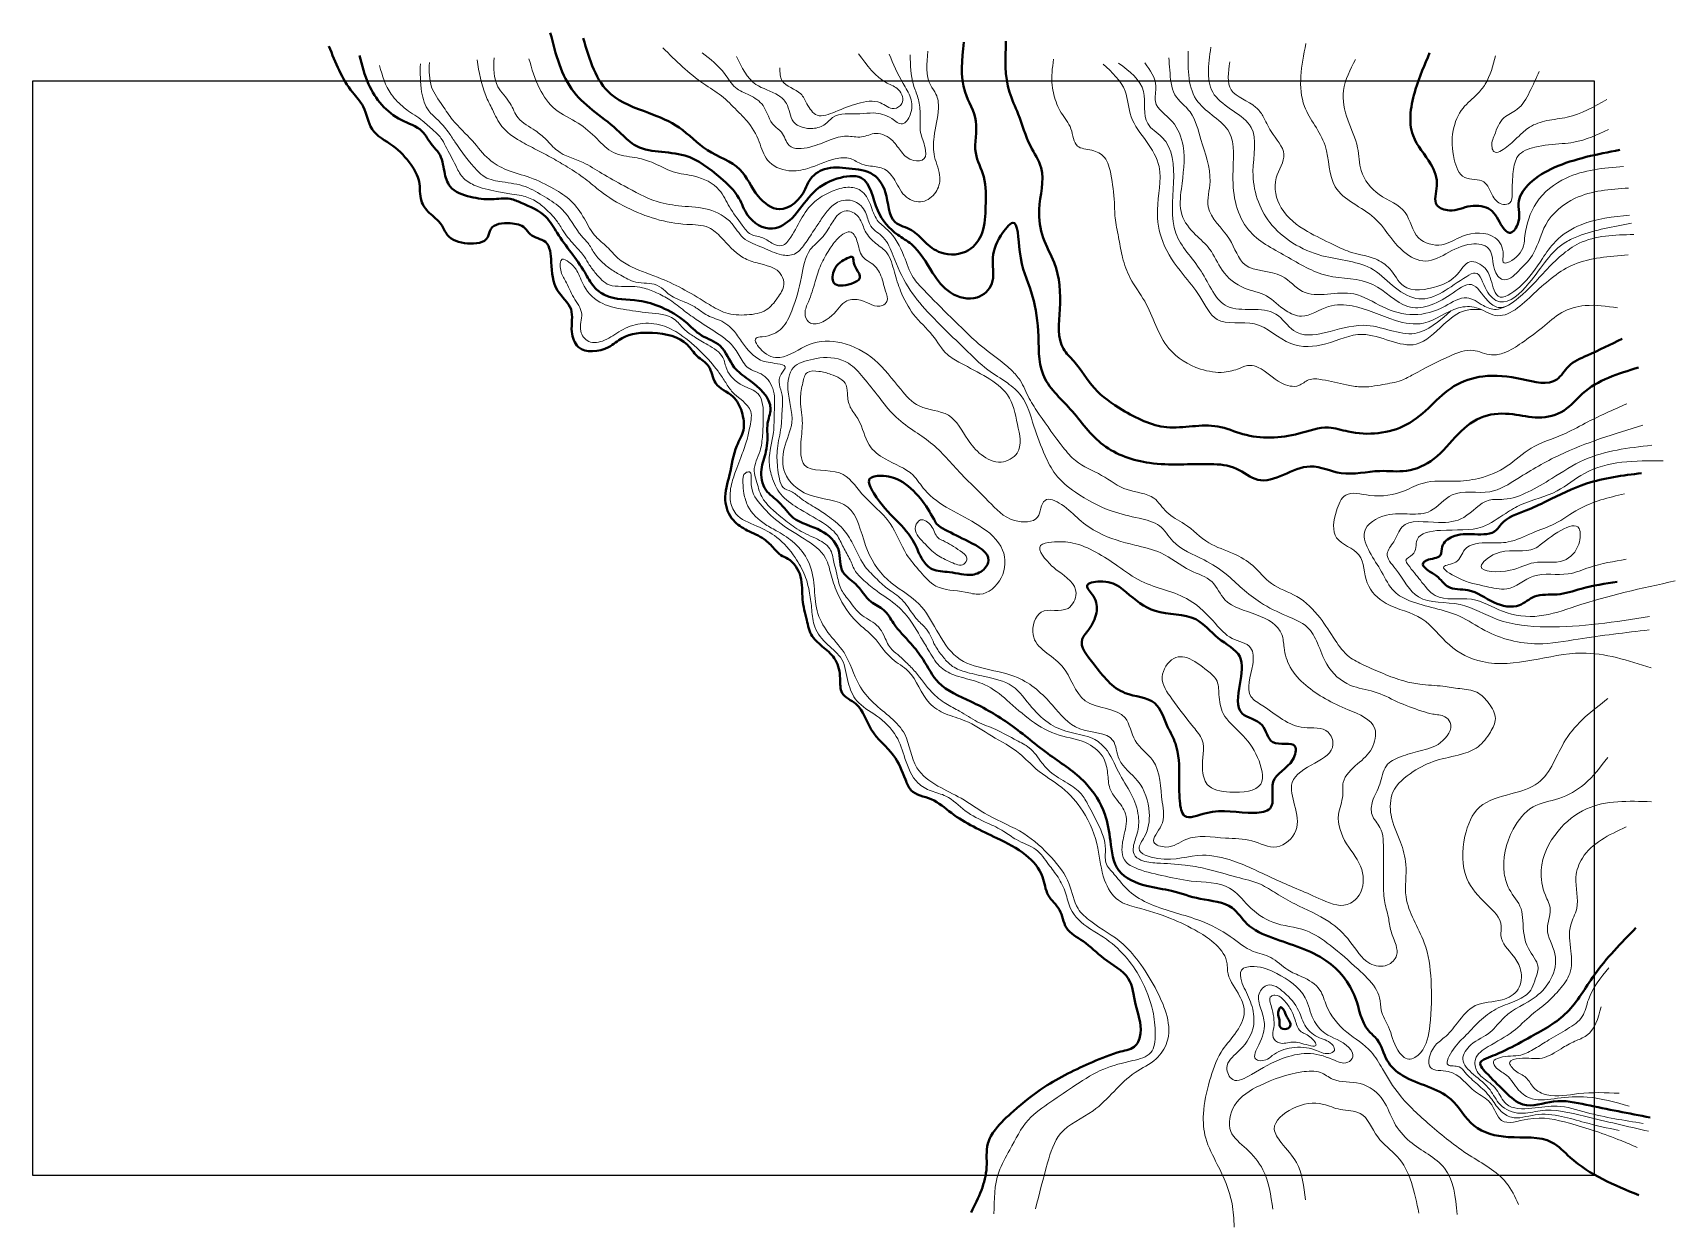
# Model space of a CAD drawing. Header units: inches. Extents: x 25.9 to 85.8, y -0.8 to 42.8.
import ezdxf

# ---------------------------------------------------------------- set-up
doc = ezdxf.new("R2010")
doc.units = ezdxf.units.IN
doc.header["$MEASUREMENT"] = 0
doc.layers.add('0.15', color=7, linetype='Continuous', lineweight=15)
doc.layers.add('0.30', color=7, linetype='Continuous', lineweight=40)
doc.layers.add('Layer1', color=7, linetype='Continuous', plot=False)

msp = doc.modelspace()

# ---------------------------------------------------------------- linework, layer by layer
at = {"layer": '0.15'}
for points in [[(58.545, 42.13), (58.644, 40.884), (58.837, 40.568), (58.929, 40.052), (58.765, 39.005), (58.787, 38.281), (58.979, 37.519), (58.826, 36.982), (58.349, 36.647), (57.765, 36.8), (57.331, 37.42), (56.957, 37.829), (56.448, 37.939), (56.135, 38.007), (55.714, 38.213), (55.152, 38.203), (54.16, 37.857), (53.465, 37.772), (52.682, 38.16), (52.383, 38.822), (51.927, 39.598), (51.568, 39.968), (51, 40.504), (50.356, 40.945), (48.864, 42.258)], [(50.298, 42.072), (51.116, 41.317), (51.514, 40.805), (52.026, 40.532), (52.52, 40.146), (52.935, 39.407), (53.191, 39.18), (53.476, 38.691), (54.232, 38.634), (54.976, 38.896), (55.573, 39.032), (56.119, 39.004), (56.642, 39.134), (57.258, 38.858), (57.579, 38.456), (58.02, 38.143), (58.405, 38.211), (58.44, 38.606), (58.277, 39.164), (58.26, 39.881), (58.178, 40.436), (58.014, 40.902), (57.897, 42.002)], [(51.549, 41.94), (52.256, 40.924), (53.084, 40.519), (53.372, 40.231), (53.638, 39.556), (54.342, 39.314), (54.793, 39.474), (55.06, 39.712), (56.055, 39.847), (56.553, 39.879), (57.221, 39.673), (57.612, 39.481), (57.897, 39.811), (57.911, 40.433), (57.634, 40.959), (57.125, 42.027)], [(53.132, 41.529), (53.221, 41.054), (53.898, 40.575), (54.125, 40.214), (54.494, 39.799), (55.158, 39.923), (55.984, 40.224), (56.807, 40.249), (57.307, 40.043), (57.595, 40.221), (57.467, 40.724), (57.052, 40.972), (56.012, 42.043)], [(68.046, 42.141), (68.406, 40.282), (69.545, 39.181), (69.68, 37.592), (70.252, 35.609), (71.619, 34.651), (73.129, 33.943), (74.797, 33.616), (76.073, 32.813), (77.62, 33.24), (78.393, 33.616), (78.992, 33.018), (79.368, 32.779), (80.113, 33.126), (81.1, 34.118), (82.328, 35.12), (84.32, 35.441)], [(68.875, 42.282), (68.999, 40.547), (70.346, 39.354), (70.415, 37.745), (71.031, 35.883), (72.933, 34.669), (74.819, 34.149), (75.614, 33.493), (76.472, 33.093), (78.22, 33.91), (78.534, 34.036), (78.939, 33.408), (79.425, 32.986), (80.489, 33.661), (81.843, 35.168), (82.298, 35.381), (84.237, 35.851)], [(72.345, 42.41), (72.297, 40.117), (73.045, 38.692), (73.42, 37.183), (74.845, 36.048), (75.823, 34.901), (76.616, 34.475), (78.393, 35.094), (79.02, 34.936), (79.353, 33.923), (79.543, 33.795), (80.101, 34.097), (80.673, 34.785), (81.104, 35.793), (82.182, 36.764), (84.133, 37.136)], [(43.973, 41.861), (44.356, 40.776), (44.939, 40.01), (45.768, 39.507), (46.46, 38.936), (47.054, 38.433), (47.843, 38.25), (48.454, 38.079), (49.243, 37.73), (50.015, 37.57), (50.92, 37.066), (51.297, 36.449), (51.76, 35.786), (52.075, 35.451), (52.512, 35.319), (52.895, 35.101), (53.21, 35.04), (53.535, 35.344), (53.951, 36.078), (54.476, 36.7), (55.045, 37.023), (55.617, 37.166), (56.079, 37.051), (56.441, 36.536), (56.691, 35.971), (57.071, 35.609), (57.669, 34.656), (58.009, 33.872), (58.392, 33.421), (59.388, 32.411), (59.861, 31.953), (60.451, 31.402), (61.602, 30.48), (61.906, 30.118), (62.242, 29.457), (62.611, 28.873), (63.482, 27.668), (63.933, 27.185), (64.888, 26.645), (65.819, 26.126), (66.796, 25.815), (67.264, 25.304), (67.912, 24.871), (68.803, 24.184), (69.712, 23.784), (70.406, 23.351), (71.09, 22.7), (72.015, 22.223), (72.863, 21.443), (73.415, 20.632), (73.931, 20.024), (74.46, 19.723), (75.176, 19.408), (75.928, 19.14), (76.511, 19.022), (77.351, 18.949), (77.97, 18.86), (78.586, 18.727), (79.026, 18.323), (79.266, 17.765), (79.084, 17.271), (78.636, 16.74), (78.027, 16.464), (77.1, 16.235), (76.266, 15.831), (75.528, 15.078), (75.457, 14.24), (75.8, 13.26), (75.997, 12.442), (76.004, 11.261), (76.67, 9.581), (76.917, 8.217), (76.872, 6.557), (76.527, 5.566), (76.103, 5.329), (75.704, 5.663), (75.363, 6.514), (75.097, 7.117), (75.04, 7.569), (74.878, 7.932), (74.252, 8.617), (73.232, 9.49), (72.341, 10.028), (71.141, 10.33), (70.252, 10.934), (69.562, 11.573), (68.154, 11.836), (67.087, 12.04), (66.097, 12.325), (65.72, 12.605), (65.63, 12.989), (65.713, 13.549), (65.763, 14.284), (65.415, 14.84), (65.192, 15.217), (65.106, 15.774), (64.962, 16.307), (64.394, 16.842), (63.338, 17.165), (62.321, 17.69), (61.429, 18.442), (60.618, 19.002), (59.852, 19.25), (59.488, 19.362), (58.967, 19.686), (58.554, 20.282), (58.277, 20.745), (57.947, 21.284), (57.433, 21.876), (56.685, 22.417), (56.207, 22.809), (55.902, 23.139), (55.7, 23.566), (55.456, 24.022), (55.212, 24.475), (54.687, 24.924), (53.781, 25.468), (53.167, 25.963), (52.84, 26.613), (52.746, 27.184), (52.901, 28.213), (52.93, 28.945), (52.905, 29.727), (52.513, 30.312), (51.981, 30.571), (51.651, 31.023), (51.317, 31.475), (50.922, 31.791), (50.144, 32.3), (49.641, 32.659), (49.117, 33.057), (48.624, 33.316), (48.118, 33.496), (47.346, 33.549), (46.904, 33.6), (46.414, 34.021), (46.176, 34.337), (46.002, 34.622), (45.669, 35.017), (45.247, 35.535), (45.012, 35.905), (44.627, 36.332), (44.194, 36.672), (43.708, 36.861), (43.342, 36.917), (42.793, 37.012), (41.964, 37.249), (41.544, 37.542), (41.296, 37.961), (40.928, 38.666), (40.755, 38.965), (40.47, 39.254), (40.088, 39.592), (39.507, 39.997), (39.176, 40.289), (38.941, 40.566), (38.512, 41.609)], [(42.697, 41.894), (42.836, 40.839), (43.282, 40.231), (43.578, 39.697), (44.204, 39.234), (44.598, 38.909), (45.01, 38.503), (45.949, 38.069), (46.633, 37.675), (47.445, 37.217), (48.653, 36.647), (49.552, 36.479), (50.537, 36.351), (51.378, 35.847), (51.795, 35.326), (52.534, 34.954), (53.195, 34.703), (53.667, 34.729), (54.041, 35.084), (54.372, 35.585), (54.615, 35.945), (54.909, 36.344), (55.296, 36.645), (55.935, 36.616), (56.287, 36.195), (56.461, 35.745), (56.908, 35.335), (57.271, 34.667), (57.816, 33.53), (58.532, 32.622), (59.905, 31.252), (60.729, 30.505), (61.444, 30.022), (61.951, 29.547), (62.412, 28.444), (62.826, 27.359), (63.197, 26.692), (63.93, 26.035), (65.27, 25.342), (66.254, 25.081), (67.002, 24.801), (67.488, 24.246), (68.627, 23.561), (69.43, 23.042), (70.021, 22.516), (70.686, 22.004), (71.644, 21.518), (72.394, 21.106), (72.771, 20.522), (73.109, 19.752), (73.978, 18.981), (74.842, 18.749), (75.684, 18.383), (76.577, 18.041), (76.977, 17.932), (77.423, 17.834), (77.616, 17.628), (77.264, 16.888), (76.516, 16.587), (75.805, 16.373), (75.285, 16.042), (75.046, 15.367), (74.781, 14.75), (74.763, 14.255), (75.049, 13.794), (75.177, 12.911), (75.187, 11.818), (75.213, 11.129), (75.358, 10.51), (75.456, 10.005), (75.638, 9.49), (75.66, 9.12), (75.326, 8.771), (74.687, 8.829), (73.957, 9.632), (73.187, 10.354), (71.944, 11.001), (71.268, 11.382), (70.691, 11.716), (69.827, 11.977), (68.696, 12.283), (67.933, 12.417), (66.906, 12.493), (66.321, 12.602), (66.071, 12.813), (66.045, 13.074), (66.187, 13.582), (66.23, 14.199), (65.968, 15.007), (65.503, 15.82), (65.02, 16.685), (64.569, 17.037), (63.771, 17.255), (63.034, 17.556), (62.34, 18.173), (61.62, 18.952), (60.603, 19.304), (59.888, 19.482), (59.387, 19.714), (59.085, 20.033), (58.802, 20.44), (58.496, 21.026), (58.161, 21.371), (57.817, 21.839), (57.591, 22.112), (57.069, 22.511), (56.633, 22.903), (56.21, 23.373), (55.797, 24.153), (55.433, 24.701), (54.878, 25.173), (54.399, 25.485), (53.875, 25.828), (53.549, 26.062), (53.258, 26.199), (53.117, 26.526), (53.052, 26.949), (53.045, 27.634), (53.177, 28.403), (53.213, 28.91), (53.215, 29.57), (53.118, 29.961), (53.177, 30.343), (53.331, 30.616), (53.052, 30.723), (52.426, 30.859), (51.769, 31.485), (51.48, 31.897), (50.936, 32.311), (50.64, 32.423), (50.368, 32.561), (50.024, 32.798), (49.638, 32.984), (49.405, 33.078), (49.118, 33.234), (48.886, 33.435), (48.55, 33.625), (48.175, 33.666), (47.786, 33.731), (47.26, 33.99), (46.874, 34.24), (46.718, 34.368), (46.377, 34.732), (46.159, 35.084), (45.9, 35.377), (45.186, 36.36), (44.553, 36.815), (43.838, 37.189), (42.995, 37.364), (42.367, 37.541), (42.083, 37.777), (41.27, 38.824), (41.02, 39.19), (40.642, 39.627), (40.319, 39.952), (40.053, 40.648), (40.007, 41.679)], [(40.335, 41.72), (40.417, 40.822), (40.819, 40.147), (41.185, 39.626), (41.907, 38.859), (42.514, 38.187), (43.147, 37.809), (44.009, 37.521), (44.882, 37.107), (45.506, 36.672), (45.997, 36.014), (46.411, 35.363), (46.822, 34.992), (47.222, 34.574), (47.714, 34.264), (48.805, 33.828), (49.667, 33.413), (50.56, 32.884), (51.157, 32.579), (51.935, 32.51), (52.641, 32.688), (53.048, 33.124), (53.277, 33.615), (53.201, 33.949), (52.259, 34.415), (51.749, 34.627), (50.996, 35.329), (50.534, 35.693), (49.738, 35.813), (47.547, 36.424), (46.583, 37.024), (46.029, 37.469), (45.385, 37.902), (44.829, 38.229), (44.247, 38.535), (43.651, 38.858), (42.98, 39.39), (42.638, 40.001), (42.395, 40.514), (42.075, 41.817)], [(83.726, 32.76), (82.541, 32.845), (81.693, 32.59), (80.982, 32.046), (80.228, 31.485), (79.592, 31.123), (79.126, 31.048), (78.45, 31.211), (77.624, 31.012), (76.269, 30.329), (75.829, 30.117), (75.157, 29.964), (74.332, 29.877), (73.831, 29.955), (72.943, 30.139), (72.443, 30.134), (72.088, 29.93), (71.444, 30.026), (70.598, 30.591), (70.315, 30.665), (69.922, 30.554), (69.366, 30.415), (68.498, 30.531), (67.343, 31.279), (66.867, 32.122), (66.46, 33.004), (65.932, 33.852), (65.653, 34.599), (65.519, 35.26), (65.453, 35.614), (65.391, 35.971), (65.351, 36.607), (65.223, 37.645), (64.987, 38.258), (64.528, 38.52), (64.003, 38.671), (63.767, 39.302), (63.409, 39.889), (63.146, 40.536), (63.077, 40.89), (63.133, 41.841)], [(65.506, 41.7), (66.417, 40.658), (66.57, 39.489), (67.086, 38.997), (67.596, 35.494), (68.516, 34.107), (69.483, 32.814), (71.253, 32.533), (71.9, 31.933), (74.436, 32.126), (76.33, 31.83), (77.635, 32.654)], [(66.459, 41.705), (66.87, 40.854), (66.849, 40.294), (67.461, 39.567), (67.861, 38.675), (67.799, 37.11), (67.815, 36.171), (68.318, 35.434), (68.832, 34.91), (69.289, 34.137), (70.105, 33.486), (70.904, 33.201), (71.621, 32.656), (72.181, 32.459), (73.178, 32.812), (74.04, 32.837), (75.618, 32.303), (76.645, 32.204), (77.915, 32.76), (78.574, 32.77), (79.259, 32.49), (80.677, 33.289), (82.142, 34.348), (84.115, 34.695)], [(67.337, 41.892), (67.376, 41.448), (67.565, 40.546), (68.119, 39.915), (68.508, 38.91), (68.845, 37.378), (68.78, 36.449), (69.553, 35.273), (70.128, 34.336), (71.469, 33.917), (72.225, 33.366), (74.098, 33.273), (75.153, 32.797), (76.29, 32.519), (77.429, 32.826), (78.223, 33.134), (78.831, 32.846), (79.294, 32.707), (79.658, 32.821)], [(69.569, 41.748), (69.618, 40.724), (70.52, 40.084), (70.774, 39.773), (71.078, 39.199), (71.545, 38.371), (71.266, 37.51), (71.447, 36.412), (72.406, 35.551), (73.341, 35.076), (73.94, 34.813), (74.883, 34.551), (75.408, 34.19), (75.908, 33.567), (77.171, 33.559), (77.884, 33.994), (78.335, 34.444), (78.893, 34.207), (79.192, 33.493), (79.366, 33.195), (80.142, 33.524), (80.987, 34.566), (81.464, 35.187), (82.399, 35.798), (84.171, 36.147)], [(74.163, 41.83), (73.72, 40.699), (73.876, 39.625), (74.237, 38.609), (74.368, 37.773), (75.024, 36.904), (75.975, 36.24), (76.459, 35.322), (77.312, 35.067), (78.066, 35.379), (79.255, 35.322), (79.551, 34.715), (79.551, 34.436), (80.1, 34.682), (80.346, 35.395), (80.764, 36.6), (81.847, 37.502), (83.946, 37.928)], [(79.275, 41.97), (78.895, 40.935), (78.608, 40.566), (78.086, 40.059), (77.727, 39.239), (77.763, 38.183), (78.148, 37.525), (78.845, 37.361), (79.178, 36.838), (79.563, 36.541), (79.798, 36.597), (79.88, 36.93), (79.921, 37.745), (80.096, 38.309), (80.706, 38.632), (81.71, 38.76), (82.131, 38.811), (83.397, 39.277)], [(80.87, 41.399), (80.517, 40.647), (80.061, 40.013), (79.58, 39.706), (79.232, 39.072), (79.145, 38.617), (79.212, 38.473), (79.683, 38.637), (80.118, 39.026), (80.517, 39.358), (81.146, 39.599), (81.893, 39.722), (83.336, 40.376)], [(55.029, 35.851), (54.662, 35.311), (54.248, 34.89), (53.923, 33.893), (53.569, 32.65), (53.214, 32.031), (52.487, 31.707), (52.265, 31.659), (52.481, 31.202), (53.136, 30.95), (54.206, 31.425), (55.395, 31.485), (56.591, 30.866), (57.548, 29.789), (58.227, 29.182), (59.29, 28.84), (59.999, 27.957), (60.492, 27.404), (61.213, 27.134), (61.801, 27.464), (61.813, 28.509), (61.447, 29.585), (60.702, 30.221), (59.741, 30.744), (59.254, 31.062), (58.713, 31.759), (58.022, 32.522), (57.547, 33.381), (57.317, 34.07), (57.042, 34.774), (56.644, 35.116), (56.256, 35.564), (56.06, 36), (55.695, 36.293), (55.422, 36.274), (55.179, 36.071), (55.029, 35.851)], [(54.938, 34.886), (54.634, 34.335), (54.426, 33.724), (54.18, 32.986), (54.056, 32.564), (54.176, 32.255), (55.037, 32.482), (55.585, 33.019), (56.085, 33.042), (56.879, 32.848), (57.047, 33.001), (56.995, 33.373), (56.797, 34.003), (56.473, 34.399), (56.197, 34.585), (55.97, 35.148), (55.738, 35.528), (55.261, 35.305), (54.938, 34.886)], [(80.115, 0.025), (79.666, 0.817), (78.312, 1.827), (76.874, 2.936), (75.765, 4.037), (75.14, 4.977), (74.726, 5.601), (73.842, 6.317), (73.102, 7.28), (72.86, 7.855), (72.197, 8.344), (71.688, 8.589), (71.062, 9.048), (70.423, 9.268), (69.585, 9.81), (68.509, 10.379), (66.668, 10.993), (65.887, 11.469), (65.349, 12.078), (65.044, 12.51), (65.027, 13.004), (64.753, 13.923), (64.4, 14.606), (64.135, 15.02), (63.645, 15.406), (62.997, 15.838), (62.715, 16.142), (62.243, 16.702), (61.784, 16.971), (61.018, 17.37), (60.347, 17.652), (59.698, 18.035), (59.2, 18.314), (58.69, 18.728), (58.085, 19.47), (57.748, 19.818), (57.443, 20.103), (57.174, 20.345), (56.931, 20.81), (56.732, 21.119), (56.145, 21.532), (55.639, 22.107), (55.362, 22.515), (55.215, 23.043), (55.11, 23.474), (54.96, 23.968), (54.437, 24.35), (53.754, 24.695), (53.217, 25.099), (52.474, 25.873), (52.272, 26.47), (52.198, 26.806), (52.411, 27.544), (52.502, 28.109), (52.53, 28.767), (52.341, 29.623), (51.785, 29.927), (51.193, 30.53), (51.055, 30.948), (50.506, 31.414), (50, 31.712), (49.638, 31.989), (49.278, 32.351), (48.342, 32.587), (47.415, 32.711), (46.668, 32.919), (45.984, 33.556), (45.724, 34.118), (45.43, 34.433), (45.187, 34.538), (45.132, 34.134), (45.309, 33.744), (45.608, 33.139), (45.898, 32.549), (45.862, 31.915), (46.155, 31.541), (46.728, 31.58), (47.334, 31.931), (48.037, 32.186), (48.833, 32.119), (49.485, 31.798), (50.298, 31.115), (50.877, 30.448), (51.129, 30.079), (51.375, 29.725), (52.072, 28.976), (52.031, 28.372), (51.92, 27.896), (51.705, 27.296), (51.563, 26.91), (51.392, 26.404), (51.325, 25.757), (51.528, 25.246), (52.291, 24.798), (53.027, 24.384), (53.689, 23.647), (54.046, 22.994), (54.221, 22.348), (54.301, 21.737), (54.409, 21.112), (54.885, 20.464), (55.394, 19.93), (55.632, 19.085), (55.945, 18.421), (56.661, 17.871), (57.387, 17.117), (57.705, 16.309), (58.181, 15.415), (58.66, 15.127), (59.202, 14.934), (59.9, 14.402), (60.722, 13.951), (61.315, 13.649), (61.772, 13.347), (62.488, 12.982), (62.95, 12.442), (63.294, 11.972), (63.568, 11.401), (63.753, 10.831), (64.446, 10.103), (64.955, 9.782), (65.735, 9.099), (66.311, 8.276), (66.754, 7.092), (66.845, 6.247), (66.682, 5.572), (66.021, 5.279), (64.963, 4.971), (63.944, 4.392), (63.031, 3.772), (62.215, 3.117), (61.534, 2.026), (61.13, 1.204), (60.956, -0.315)], [(54.362, 30.886), (53.629, 30.584), (53.432, 29.777), (53.573, 28.583), (53.296, 27.628), (53.315, 26.748), (54.171, 25.951), (55.619, 25.489), (56.266, 24.091), (57.061, 22.845), (58.219, 21.946), (58.86, 20.997), (59.605, 20.006), (61.813, 19.264), (63.094, 18.254), (64.086, 17.392), (65.299, 16.973), (65.526, 16.284), (66.201, 15.494), (66.625, 14.341), (66.444, 13.44), (66.255, 13.023), (66.934, 12.661), (68.573, 12.777), (69.677, 12.572), (71.217, 11.901), (72.816, 11.204), (73.852, 10.976), (74.291, 11.322), (74.389, 12.253), (73.834, 13.197), (73.537, 14.261), (73.692, 14.964), (73.71, 15.439), (74.235, 16.112), (74.753, 16.679), (74.864, 17.398), (73.895, 18.089), (72.34, 18.99), (71.773, 19.643), (71.55, 20.359), (71.47, 20.834), (70.543, 21.559), (69.389, 22.108), (68.92, 22.756), (68.13, 23.175), (67.05, 23.817), (66.094, 24.101), (64.773, 24.557), (64.064, 25.039), (63.419, 25.587), (62.82, 25.734), (62.669, 25.444), (62.549, 25.124), (61.707, 25), (60.76, 25.699), (59.756, 26.703), (58.643, 27.841), (57.994, 28.298), (57.308, 28.842), (56.758, 29.497), (56.181, 30.225), (55.639, 30.739), (54.59, 30.933), (54.362, 30.886)], [(53.971, 30.029), (53.888, 29.463), (53.955, 28.643), (53.906, 27.861), (54.041, 27.023), (55.319, 26.736), (56.132, 25.977), (57.16, 24.893), (57.766, 23.762), (58.267, 23.126), (58.836, 22.606), (59.907, 22.386), (60.439, 22.307), (61.222, 22.906), (61.271, 23.921), (60.408, 24.813), (59.338, 25.413), (58.427, 26.116), (57.998, 26.654), (56.977, 27.247), (56.395, 27.762), (56.01, 28.667), (55.735, 29.089), (55.606, 29.548), (55.557, 29.939), (54.998, 30.336), (54.562, 30.443), (54.14, 30.405), (53.971, 30.029)], [(84.071, 29.261), (82.547, 28.55), (81.726, 28.135), (80.574, 27.644), (79.702, 26.993), (78.652, 26.535), (77.771, 26.434), (76.637, 26.366), (75.951, 26.087), (74.681, 25.918), (73.8, 25.926), (73.461, 25.35), (73.47, 24.368), (74.283, 23.742), (74.588, 22.718), (75.282, 21.97), (76.586, 21.412), (77.586, 20.455), (78.796, 19.846), (80.6, 19.896), (82.421, 20.159), (84.961, 19.617)], [(84.885, 21.005), (82.285, 20.667), (80.82, 20.497), (78.881, 20.988), (77.958, 21.505), (76.129, 22.072), (75.579, 22.402), (75.113, 23.122), (74.673, 23.858), (74.486, 24.577), (75.291, 25.195), (76.9, 25.348), (77.687, 25.932), (79.067, 26.05), (80.085, 26.534), (81.609, 27.389), (84.658, 28.481)], [(84.98, 27.745), (82.507, 27.212), (81.33, 26.535), (80.466, 26.044), (79.577, 25.773), (79.035, 25.739), (78.112, 25.112), (77.195, 24.926), (75.858, 24.765), (75.553, 24.223), (75.316, 23.791), (75.62, 23.233), (76.459, 22.208), (77.975, 21.929), (79.338, 21.387), (81.133, 21.116), (84.901, 21.489)], [(85.833, 22.792), (82.2, 21.87), (80.871, 21.514), (79.533, 21.684), (78.398, 22.124), (77.068, 22.259), (76.527, 22.818), (76.078, 23.385), (76.001, 23.548), (76.245, 23.755), (76.409, 24.296), (77.258, 24.64), (78.801, 24.773), (79.644, 25.261), (80.214, 25.58), (81.518, 26.078), (82.52, 26.72), (85.389, 27.181)], [(62.472, -0.13), (62.913, 1.542), (63.389, 2.618), (64.572, 3.447), (66.109, 4.845), (66.878, 5.344), (67.274, 5.949), (66.905, 7.814), (66.318, 8.784), (65.668, 9.535), (64.487, 10.366), (64.024, 10.833), (63.7, 11.727), (63.05, 12.696), (62.044, 13.57), (60.74, 14.242), (59.757, 14.856), (58.907, 15.305), (58.14, 15.97), (57.695, 17.193), (56.564, 18.334), (56.03, 19.001), (55.478, 20.175), (54.89, 20.915), (54.494, 21.707), (54.387, 22.61), (54.173, 23.511), (53.666, 24.169), (53.061, 24.596), (52.605, 24.857), (51.97, 25.528), (51.825, 25.983), (51.786, 26.384), (51.889, 26.744), (52.022, 26.771), (52.084, 26.44), (52.415, 25.604), (53.068, 24.96), (54.024, 24.33), (54.807, 23.628), (55.019, 22.973), (55.267, 22.29), (55.953, 21.284), (56.571, 20.729), (56.864, 20.358), (57.238, 19.946), (57.826, 19.499), (58.601, 18.331), (59.186, 17.944), (59.894, 17.69), (60.868, 17.135), (61.896, 16.486), (62.5, 15.923), (63.43, 15.25), (64.202, 14.389), (64.748, 13.031), (64.994, 11.871), (65.504, 11.133), (66.164, 10.873), (67.405, 10.471), (68.406, 9.984), (69.067, 9.507), (69.471, 8.816), (69.485, 8.55), (69.87, 7.737), (70.098, 7.07), (69.747, 6.243), (69.251, 5.587), (68.83, 4.537), (68.604, 3.338), (68.688, 2.451), (69.112, 1.49), (69.65, 0.062), (69.73, -0.801)], [(58.785, 24.577), (58.66, 24.804), (58.273, 25.02), (58.087, 24.785), (58.387, 24.197), (58.869, 23.749), (59.385, 23.479), (59.86, 23.411), (59.966, 23.62), (59.719, 23.889), (59.096, 24.265), (58.914, 24.367), (58.785, 24.577)], [(63.265, 23.173), (63.952, 22.342), (63.659, 21.792), (62.684, 21.655), (62.384, 20.83), (63.434, 19.693), (64.291, 18.416), (65.747, 17.791), (66.109, 16.967), (66.753, 16.242), (67.103, 14.715), (67.066, 13.859), (66.797, 13.253), (67.234, 13.078), (67.966, 13.353), (69.409, 13.403), (70.378, 13.303), (71.284, 13.085), (71.983, 13.678), (71.933, 14.603), (71.846, 15.433), (72.677, 16.145), (73.335, 16.821), (73.16, 17.271), (72.279, 17.44), (70.773, 18.233), (70.342, 18.57), (70.404, 19.742), (70.329, 20.354), (69.654, 20.697), (69.042, 21.234), (68.086, 22.096), (66.335, 22.785), (65.479, 23.335), (63.841, 24.175), (63.054, 24.207), (62.659, 24.081), (63.074, 23.338), (63.265, 23.173)], [(68.941, 19.358), (67.518, 19.96), (67.098, 19.289), (67.455, 18.487), (68.239, 17.459), (68.559, 16.982), (68.565, 15.942), (68.747, 15.365), (69.575, 15.083), (70.697, 15.378), (70.584, 16.349), (69.964, 17.239), (69.33, 17.948), (69.173, 18.644), (69.071, 19.192), (68.941, 19.358)], [(83.377, 18.496), (81.834, 16.994), (80.829, 15.42), (79.835, 15.016), (78.695, 14.54), (78.157, 13.473), (78.229, 11.93), (78.954, 10.978), (79.483, 10.191), (79.467, 9.842), (79.93, 9.091), (80.19, 8.583), (80.097, 7.885), (79.516, 7.499), (78.533, 7.288), (77.883, 6.658), (77.399, 6.118), (77.038, 5.789), (76.903, 5.024), (77.545, 4.882), (78.544, 4.139), (79.077, 3.743), (79.495, 3.093), (80.454, 3.142), (81.978, 2.991), (83.859, 2.358), (84.449, 2.11)], [(83.783, 2.727), (82.535, 3.019), (81.686, 3.243), (80.715, 3.3), (79.85, 3.21), (79.44, 3.466), (79.094, 3.925), (78.609, 4.418), (78.162, 4.848), (77.947, 5.047), (77.541, 5.12), (77.736, 5.697), (78.203, 6.217), (78.765, 6.783), (79.37, 7.201), (80.065, 7.485), (80.556, 7.851), (80.702, 8.188), (80.825, 8.694), (80.472, 9.372), (80.268, 10.391), (80.203, 10.822), (79.772, 11.543), (79.593, 12.107), (79.919, 13.725), (80.642, 14.541), (81.585, 14.85), (82.516, 15.375), (83.369, 16.345)], [(84.965, 14.729), (82.593, 14.469), (81.557, 13.661), (80.939, 12.237), (81.093, 11.32), (81.272, 10.784), (81.166, 10.101), (81.443, 9.173), (81.292, 8.259), (80.751, 7.624), (79.589, 6.857), (79.081, 6.317), (78.371, 5.854), (78.078, 5.334), (78.468, 4.775), (79.072, 4.209), (79.439, 3.678), (80.179, 3.355), (80.902, 3.449), (82.519, 3.25), (84.865, 2.698)], [(84.659, 2.988), (82.593, 3.387), (81.529, 3.618), (80.602, 3.537), (79.666, 3.695), (79.307, 4.216), (79.019, 4.497), (78.599, 4.881), (78.538, 5.331), (79.006, 5.79), (79.912, 6.349), (80.587, 6.945), (81.177, 7.426), (81.61, 7.876), (81.984, 8.46), (82.025, 9.279), (82.018, 10.237), (82.237, 10.827), (82.209, 11.976), (82.445, 12.675), (84.043, 13.814)], [(70.138, 7.848), (70.404, 7.159), (70.409, 6.434), (69.854, 5.592), (69.462, 5.02), (69.674, 4.587), (70.359, 4.772), (71.485, 5.353), (72.404, 5.537), (73.319, 5.321), (73.873, 5.218), (74.062, 5.416), (73.918, 5.754), (73.04, 6.281), (72.625, 6.776), (72.323, 7.573), (71.283, 8.456), (70.454, 8.713), (69.994, 8.582), (69.994, 8.19), (70.138, 7.848)], [(83.415, 8.671), (82.662, 7.498), (82.441, 6.891), (81.898, 6.435), (81.218, 6.034), (80.706, 5.716), (80.196, 5.483), (79.417, 5.386), (79.199, 5.242), (79.312, 5.007), (79.684, 4.738), (80.114, 4.203), (80.614, 3.883), (81.531, 3.904), (82.615, 3.947), (84.158, 3.612)], [(70.705, 7.175), (70.832, 6.635), (70.628, 5.861), (70.508, 5.338), (70.88, 5.302), (71.12, 5.464), (71.831, 5.746), (72.667, 5.671), (73.187, 5.54), (73.388, 5.651), (73.338, 5.825), (72.84, 6.115), (72.348, 6.51), (72.082, 7.105), (71.54, 7.773), (70.958, 8.036), (70.637, 7.723), (70.705, 7.175)], [(71.095, 7.236), (71.171, 6.479), (71.151, 6.121), (71.378, 5.928), (71.853, 5.953), (72.438, 5.841), (72.709, 5.825), (72.496, 6.152), (72.144, 6.359), (71.951, 6.77), (71.764, 7.2), (71.509, 7.522), (71.21, 7.672), (71.073, 7.622), (71.095, 7.236)], [(83.791, 4.088), (82.307, 4.073), (81.152, 4.027), (80.66, 4.298), (80.381, 4.664), (79.996, 4.91), (79.792, 5.219), (80.137, 5.359), (80.973, 5.37), (81.672, 5.715), (82.169, 5.984), (82.593, 6.193), (83.131, 7.243)], [(71.139, -0.147), (70.778, 1.292), (70.173, 2.058), (69.604, 2.696), (69.738, 3.636), (70.671, 4.373), (72.2, 4.864), (72.881, 4.843), (73.323, 4.604), (74.326, 4.443), (75.175, 3.826), (75.568, 3.026), (76.144, 2.325), (77.407, 1.357), (77.877, -0.334)], [(72.327, 0.195), (72.005, 1.558), (71.446, 2.285), (71.194, 2.781), (71.866, 3.529), (72.984, 3.682), (73.606, 3.494), (74.327, 3.354), (74.97, 2.494), (75.683, 1.781), (76.473, -0.295)]]:
    msp.add_spline(points, degree=3, dxfattribs=at)
msp.add_open_spline([(64.939, 41.663), (65.269, 41.364), (65.846, 40.839), (65.867, 39.657), (66.543, 38.868), (67.19, 37.77), (66.83, 36.474), (67.053, 35.074), (67.768, 34.061), (68.516, 33.228), (69.038, 32.011), (70.63, 32.459), (71.645, 31.271), (73.146, 31.365), (74.569, 32.129), (76.225, 30.991), (77.296, 32.111), (78.014, 32.705), (78.533, 32.709), (78.74, 32.697), (78.77, 32.694)], degree=3, knots=[0, 0, 0, 0, 1.274192, 2.233242, 3.305331, 4.324116, 5.901156, 7.079414, 8.486154, 9.501993, 10.548018, 11.924751, 13.438095, 14.717565, 16.096118, 18.090031, 19.318653, 20.276567, 20.779264, 20.864253, 20.864253, 20.864253, 20.864253], dxfattribs=at)
at = {"layer": '0.15', "start_tangent": (-0.326617, 0.945157)}
msp.add_spline([(83.984, 25.973), (82.312, 25.415), (81.427, 24.88), (80.629, 24.553), (79.734, 24.215), (79.042, 24.188), (78.147, 23.937), (77.82, 23.481), (77.381, 23.315), (77.879, 22.913), (78.935, 22.592), (79.68, 22.501), (80.661, 22.967), (81.931, 23.052), (82.708, 23.288), (84.048, 23.583)], degree=3, dxfattribs=at)
at = {"layer": '0.15', "start_tangent": (-0.893016, -0.450026), "end_tangent": (-0.774731, -0.632291)}
msp.add_spline([(80.822, 24.037), (80.564, 23.931), (79.273, 23.787), (78.747, 23.32), (79.803, 23.181), (80.677, 23.46), (81.765, 23.54), (82.312, 24.14), (82.322, 24.713), (80.822, 24.037)], degree=3, dxfattribs=at)
at = {"layer": '0.30'}
for points in [[(44.752, 42.804), (45.611, 40.649), (47.279, 39.184), (47.81, 38.721), (49.663, 38.325), (50.968, 37.508), (51.642, 36.767), (51.953, 36.153), (52.863, 35.656), (53.579, 36.043), (54.278, 36.894), (55.23, 37.483), (56.106, 37.508), (56.712, 36.321), (57.441, 35.434), (57.937, 35.089), (58.712, 34.044), (59.369, 33.32), (60.338, 33.144), (60.877, 33.649), (60.911, 34.482), (61.205, 35.4), (61.643, 35.872), (61.896, 34.811), (62.317, 33.346), (62.57, 31.923), (62.747, 30.331), (63.743, 29.063), (64.948, 27.758), (66.641, 27.101), (68.856, 27.059), (69.812, 26.89), (70.587, 26.486), (72.507, 26.974), (73.636, 26.73), (75.043, 26.806), (76.02, 26.814), (77.022, 27.252), (77.915, 28.161), (78.85, 28.801), (79.902, 28.877), (80.842, 28.759), (81.777, 29.02), (82.45, 29.635), (84.497, 30.586)], [(59.858, 42.459), (59.901, 40.64), (60.296, 39.579), (60.288, 38.418), (60.583, 37.55), (60.65, 36.464), (60.524, 35.504), (60.027, 34.873), (59.016, 34.78), (58.427, 35.176), (57.947, 35.597), (57.349, 35.892), (56.986, 36.995), (56.548, 37.626), (55.656, 37.853), (54.771, 37.828), (54.215, 37.416), (54.064, 37.096), (53.12, 36.363), (52.345, 36.843), (51.676, 37.811), (50.488, 38.527), (49.46, 39.344), (48.34, 39.883), (46.959, 40.565), (45.957, 42.611)], [(36.667, 42.316), (37.531, 40.634), (37.92, 40.112), (38.24, 39.29), (38.995, 38.682), (39.67, 37.981), (39.958, 37.379), (40.042, 36.669), (40.328, 36.237), (40.774, 35.8), (40.988, 35.434), (41.728, 35.119), (42.467, 35.342), (42.581, 35.64), (43.287, 35.85), (43.82, 35.678), (44.014, 35.451), (44.573, 35.169), (44.785, 34.432), (45.016, 33.399), (45.508, 32.71), (45.537, 31.891), (45.778, 31.334), (46.879, 31.33), (47.371, 31.658), (48.489, 31.851), (49.758, 31.414), (50.115, 31.002), (50.532, 30.634), (50.783, 30.021), (51.418, 29.529), (51.744, 28.967), (51.802, 28.303), (51.564, 27.731), (51.297, 26.665), (51.141, 25.748), (51.437, 25.006), (51.947, 24.64), (52.562, 24.314), (52.931, 23.97), (53.172, 23.737), (53.427, 23.602), (53.89, 22.955), (53.967, 22.115), (54.115, 21.365), (54.319, 20.776), (54.743, 20.356), (55.163, 19.905), (55.337, 19.231), (55.413, 18.696), (55.913, 18.302), (56.474, 17.364), (57.288, 16.419), (57.724, 15.537), (57.921, 15.158), (58.663, 14.823), (59.4, 14.322), (61.058, 13.403), (62.123, 12.78), (62.725, 11.991), (62.939, 11.314), (63.346, 10.784), (63.6, 10.127), (64.211, 9.635), (64.965, 9.012), (65.86, 8.275), (66.126, 7.343), (66.306, 6.272), (66.127, 5.825), (65.589, 5.607), (64.549, 5.224), (62.793, 4.312), (61.67, 3.436), (61.005, 2.763), (60.732, 2.247), (60.685, 1.388), (60.127, -0.262)], [(83.898, 31.633), (82.617, 31.027), (81.935, 30.623), (81.514, 30.151), (80.234, 30.16), (78.81, 30.261), (77.749, 29.899), (76.924, 29.2), (76.022, 28.501), (73.892, 28.248), (73.176, 28.391), (72.089, 28.173), (70.047, 28.155), (69.129, 28.432), (67.267, 28.407), (65.642, 29.039), (64.623, 29.83), (63.873, 30.815), (63.494, 31.262), (63.359, 32.71), (63.155, 34.415), (62.751, 35.316), (62.607, 36.351), (62.675, 37.875), (62.287, 38.675), (61.84, 39.841), (61.52, 40.64), (61.393, 42.501)], [(76.866, 42.071), (76.353, 40.747), (76.262, 39.052), (76.908, 38.01), (77.131, 37.216), (77.131, 36.513), (77.586, 36.322), (78.364, 36.479), (79.084, 36.347), (79.53, 35.718), (79.779, 35.503), (80.076, 35.801), (80.126, 36.67), (80.523, 37.315), (81.417, 37.885), (83.808, 38.531)], [(84.502, 0.368), (81.997, 1.745), (81.332, 2.292), (79.736, 2.49), (78.484, 2.905), (77.64, 3.874), (75.873, 4.737), (75.32, 5.278), (74.948, 6.045), (74.632, 6.375), (74.15, 7.581), (73.089, 8.925), (71.129, 9.758), (70.193, 10.279), (69.659, 10.852), (68.486, 11.188), (67.444, 11.472), (66.528, 11.663), (65.519, 12.216), (65.207, 13.301), (65.002, 14.277), (64.284, 15.43), (63.012, 16.425), (61.542, 17.552), (60.108, 18.392), (58.935, 19.083), (58.368, 19.92), (57.92, 20.507), (57.287, 21.245), (56.929, 21.73), (56.468, 22.028), (55.899, 22.688), (55.449, 23.101), (55.271, 23.939), (54.635, 24.628), (53.626, 25.102), (53.101, 25.671), (52.625, 26.115), (52.465, 26.858), (52.628, 27.522), (52.682, 27.935), (52.69, 28.537), (52.793, 29.069), (51.988, 30.148), (51.472, 30.592), (50.952, 31.377), (50.278, 31.757), (49.684, 32.258), (48.811, 32.786), (47.988, 33.025), (46.761, 33.222), (46.35, 33.533), (46.009, 34.061), (45, 35.504), (44.588, 36.09), (43.692, 36.598), (43.288, 36.741), (42.623, 36.733), (41.832, 36.817), (41.092, 37.195), (40.883, 37.737), (40.681, 38.411), (40.446, 38.687), (40.065, 39.215), (39.303, 39.625), (38.118, 40.928), (37.783, 41.975)], [(55.599, 34.58), (55.339, 34.42), (55.131, 34.166), (55.105, 33.675), (55.735, 33.646), (56.058, 33.862), (55.937, 34.177), (55.823, 34.48), (55.799, 34.611), (55.599, 34.58)], [(58.77, 25.039), (58.273, 25.798), (57.517, 26.458), (56.822, 26.633), (56.412, 26.515), (56.564, 25.999), (57.396, 25.001), (58.045, 24.181), (58.356, 23.551), (58.698, 23.225), (59.328, 23.115), (60.167, 23.02), (60.626, 23.259), (60.755, 23.536), (60.027, 24.231), (59.169, 24.663), (58.861, 24.88), (58.77, 25.039)], [(64.616, 19.74), (65.745, 18.701), (66.824, 18.328), (67.298, 17.472), (67.581, 16.857), (67.722, 15.637), (67.742, 14.749), (67.913, 14.215), (68.7, 14.316), (70.475, 14.326), (71.04, 14.487), (71.151, 15.455), (71.867, 16.272), (71.948, 16.756), (71.141, 16.907), (70.747, 17.532), (70.021, 17.955), (69.931, 19.014), (69.931, 20.032), (69.144, 20.708), (68.327, 21.393), (66.844, 21.696), (65.785, 22.381), (65.534, 22.578), (64.824, 22.772), (64.356, 22.617), (64.585, 22.242), (64.696, 21.625), (64.419, 21.016), (64.182, 20.672), (64.616, 19.74)], [(84.398, 10.123), (82.873, 8.395), (81.878, 7.038), (80.572, 6.154), (79.636, 5.66), (79.019, 5.393), (78.728, 5.217), (78.998, 4.766), (79.646, 4.118), (80.273, 3.676), (81.394, 3.789), (82.588, 3.666), (84.922, 3.203)], [(71.373, 7.158), (71.335, 7.017), (71.379, 6.751), (71.407, 6.507), (71.64, 6.435), (71.778, 6.543), (71.651, 6.878), (71.518, 7.157), (71.428, 7.231), (71.373, 7.158)]]:
    msp.add_spline(points, degree=3, dxfattribs=at)
at = {"layer": '0.30', "end_tangent": (0.981469, 0.191619)}
msp.add_spline([(84.605, 26.726), (82.589, 26.347), (81.129, 25.702), (80.382, 25.361), (79.481, 24.866), (79.311, 24.658), (78.51, 24.497), (77.694, 24.407), (77.327, 24.044), (77.257, 23.73), (76.751, 23.543), (76.644, 23.469), (77.172, 22.925), (77.551, 22.573), (78.26, 22.456), (79.225, 22.007), (80.142, 21.906), (80.691, 22.22), (81.518, 22.3), (82.403, 22.508), (83.72, 22.764)], degree=3, dxfattribs=at)
at = {"layer": 'Layer1'}
msp.add_lwpolyline([(25.853, 41.054), (82.873, 41.054), (82.873, 1.085), (25.853, 1.085)], close=True, dxfattribs=at)

doc.saveas('drawing.dxf')
